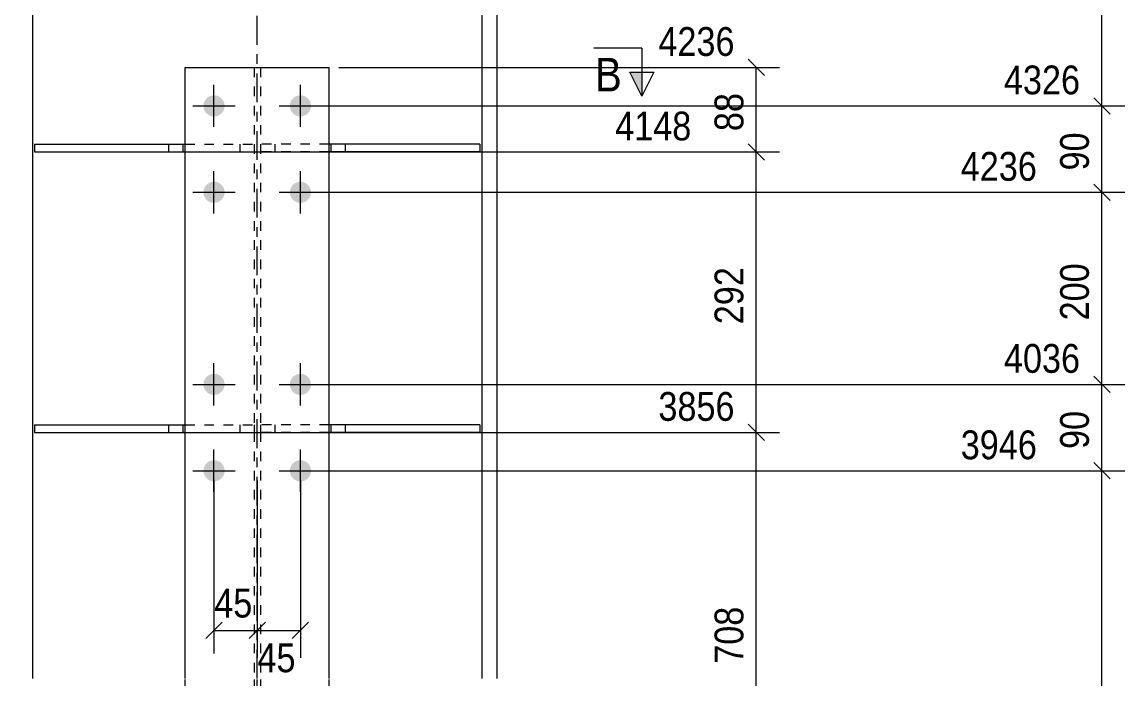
# Model space of a CAD drawing. Header units: millimetres. Extents: x 2 to 579, y 1 to 825.
# Drawn here: x 223.3 to 338.2, y 127.1 to 195.5 of the extents above; entities that cross this region are included whole.
import ezdxf

# ---------------------------------------------------------------- set-up
doc = ezdxf.new("R2010")
doc.units = ezdxf.units.MM
for name, pattern in [('XKITLINE00', [0]), ('XKITLINE01', [4, 1, -1, 1, -1]), ('XKITLINE03', [6, 3, -1, 1, -1])]:
    doc.linetypes.add(name, pattern=pattern)
for name, color, linetype, lineweight in [('Bolt', 3, 'Continuous', 0), ('Dimensions', 7, 'Continuous', 0), ('Part', 2, 'Continuous', 0), ('Section', 6, 'Continuous', 0)]:
    doc.layers.add(name, color=color, linetype=linetype, lineweight=lineweight)
doc.styles.add('ARIAL', font='ARIAL.TTF')

# ---------------------------------------------------------------- blocks, each defined once
blk = doc.blocks.new('*A22')
at = {"layer": 'Bolt'}
for points in [[(242.17, 186.84), (242.18, 186.87), (242.18, 186.9), (242.18, 186.92), (242.18, 186.95), (242.19, 186.98), (242.19, 187.01), (242.2, 187.03), (242.2, 187.06), (242.21, 187.08), (242.21, 187.11), (242.22, 187.14), (242.23, 187.16), (242.24, 187.19), (242.25, 187.21), (242.26, 187.24), (242.27, 187.26), (242.28, 187.29), (242.29, 187.31), (242.3, 187.34), (242.32, 187.36), (242.33, 187.38), (242.35, 187.41), (242.36, 187.43), (242.38, 187.45), (242.39, 187.47), (242.41, 187.49), (242.42, 187.51), (242.44, 187.54), (242.46, 187.56), (242.48, 187.58), (242.5, 187.59), (242.52, 187.61), (242.54, 187.63), (242.56, 187.65), (242.58, 187.67), (242.6, 187.68), (242.62, 187.7), (242.64, 187.72), (242.66, 187.73), (242.69, 187.75), (242.71, 187.76), (242.73, 187.77), (242.76, 187.79), (242.78, 187.8), (242.8, 187.81), (242.83, 187.82), (242.85, 187.83), (242.88, 187.84), (242.9, 187.85), (242.93, 187.86), (242.96, 187.87), (242.98, 187.88), (243.01, 187.88), (243.03, 187.89), (243.06, 187.9), (243.09, 187.9), (243.11, 187.91), (243.14, 187.91), (243.17, 187.91), (243.19, 187.91), (243.22, 187.92), (243.25, 187.92), (243.27, 187.92), (243.3, 187.92), (243.33, 187.92), (243.36, 187.91), (243.38, 187.91), (243.41, 187.91), (243.44, 187.91), (243.46, 187.9), (243.49, 187.9), (243.52, 187.89), (243.54, 187.88), (243.57, 187.88), (243.59, 187.87), (243.62, 187.86), (243.65, 187.85), (243.67, 187.84), (243.7, 187.83), (243.72, 187.82), (243.74, 187.81), (243.77, 187.8), (243.79, 187.79), (243.82, 187.77), (243.84, 187.76), (243.86, 187.75), (243.89, 187.73), (243.91, 187.72), (243.93, 187.7), (243.95, 187.68), (243.97, 187.67), (243.99, 187.65), (244.01, 187.63), (244.03, 187.61), (244.05, 187.59), (244.07, 187.58), (244.09, 187.56), (244.11, 187.54), (244.12, 187.51), (244.14, 187.49), (244.16, 187.47), (244.17, 187.45), (244.19, 187.43), (244.2, 187.41), (244.22, 187.38), (244.23, 187.36), (244.24, 187.34), (244.26, 187.31), (244.27, 187.29), (244.28, 187.26), (244.29, 187.24), (244.3, 187.21), (244.31, 187.19), (244.32, 187.16), (244.33, 187.14), (244.33, 187.11), (244.34, 187.08), (244.35, 187.06), (244.35, 187.03), (244.36, 187.01), (244.36, 186.98), (244.37, 186.95), (244.37, 186.92), (244.37, 186.9), (244.37, 186.87), (244.37, 186.84), (244.37, 186.82), (244.37, 186.79), (244.37, 186.76), (244.37, 186.74), (244.37, 186.71), (244.37, 186.68), (244.36, 186.66), (244.36, 186.63), (244.35, 186.6), (244.35, 186.58), (244.34, 186.55), (244.33, 186.52), (244.33, 186.5), (244.32, 186.47), (244.31, 186.45), (244.3, 186.42), (244.29, 186.4), (244.28, 186.37), (244.27, 186.35), (244.26, 186.32), (244.24, 186.3), (244.23, 186.27), (244.22, 186.25), (244.2, 186.23), (244.19, 186.21), (244.17, 186.18), (244.16, 186.16), (244.14, 186.14), (244.12, 186.12), (244.11, 186.1), (244.09, 186.08), (244.07, 186.06), (244.05, 186.04), (244.03, 186.02), (244.01, 186), (243.99, 185.98), (243.97, 185.97), (243.95, 185.95), (243.93, 185.93), (243.91, 185.92), (243.89, 185.9), (243.86, 185.89), (243.84, 185.87), (243.82, 185.86), (243.79, 185.85), (243.77, 185.83), (243.74, 185.82), (243.72, 185.81), (243.7, 185.8), (243.67, 185.79), (243.65, 185.78), (243.62, 185.77), (243.59, 185.76), (243.57, 185.76), (243.54, 185.75), (243.52, 185.74), (243.49, 185.74), (243.46, 185.73), (243.44, 185.73), (243.41, 185.73), (243.38, 185.72), (243.36, 185.72), (243.33, 185.72), (243.3, 185.72), (243.27, 185.72), (243.25, 185.72), (243.22, 185.72), (243.19, 185.72), (243.17, 185.72), (243.14, 185.73), (243.11, 185.73), (243.09, 185.73), (243.06, 185.74), (243.03, 185.74), (243.01, 185.75), (242.98, 185.76), (242.96, 185.76), (242.93, 185.77), (242.9, 185.78), (242.88, 185.79), (242.85, 185.8), (242.83, 185.81), (242.8, 185.82), (242.78, 185.83), (242.76, 185.85), (242.73, 185.86), (242.71, 185.87), (242.69, 185.89), (242.66, 185.9), (242.64, 185.92), (242.62, 185.93), (242.6, 185.95), (242.58, 185.97), (242.56, 185.98), (242.54, 186), (242.52, 186.02), (242.5, 186.04), (242.48, 186.06), (242.46, 186.08), (242.44, 186.1), (242.42, 186.12), (242.41, 186.14), (242.39, 186.16), (242.38, 186.18), (242.36, 186.21), (242.35, 186.23), (242.33, 186.25), (242.32, 186.27), (242.3, 186.3), (242.29, 186.32), (242.28, 186.35), (242.27, 186.37), (242.26, 186.4), (242.25, 186.42), (242.24, 186.45), (242.23, 186.47), (242.22, 186.5), (242.21, 186.52), (242.21, 186.55), (242.2, 186.58), (242.2, 186.6), (242.19, 186.63), (242.19, 186.66), (242.18, 186.68), (242.18, 186.71), (242.18, 186.74), (242.18, 186.76), (242.17, 186.79), (242.17, 186.82)], [(251.17, 186.84), (251.18, 186.87), (251.18, 186.9), (251.18, 186.92), (251.18, 186.95), (251.19, 186.98), (251.19, 187.01), (251.2, 187.03), (251.2, 187.06), (251.21, 187.08), (251.21, 187.11), (251.22, 187.14), (251.23, 187.16), (251.24, 187.19), (251.25, 187.21), (251.26, 187.24), (251.27, 187.26), (251.28, 187.29), (251.29, 187.31), (251.3, 187.34), (251.32, 187.36), (251.33, 187.38), (251.35, 187.41), (251.36, 187.43), (251.38, 187.45), (251.39, 187.47), (251.41, 187.49), (251.42, 187.51), (251.44, 187.54), (251.46, 187.56), (251.48, 187.58), (251.5, 187.59), (251.52, 187.61), (251.54, 187.63), (251.56, 187.65), (251.58, 187.67), (251.6, 187.68), (251.62, 187.7), (251.64, 187.72), (251.66, 187.73), (251.69, 187.75), (251.71, 187.76), (251.73, 187.77), (251.76, 187.79), (251.78, 187.8), (251.8, 187.81), (251.83, 187.82), (251.85, 187.83), (251.88, 187.84), (251.9, 187.85), (251.93, 187.86), (251.96, 187.87), (251.98, 187.88), (252.01, 187.88), (252.03, 187.89), (252.06, 187.9), (252.09, 187.9), (252.11, 187.91), (252.14, 187.91), (252.17, 187.91), (252.19, 187.91), (252.22, 187.92), (252.25, 187.92), (252.27, 187.92), (252.3, 187.92), (252.33, 187.92), (252.36, 187.91), (252.38, 187.91), (252.41, 187.91), (252.44, 187.91), (252.46, 187.9), (252.49, 187.9), (252.52, 187.89), (252.54, 187.88), (252.57, 187.88), (252.59, 187.87), (252.62, 187.86), (252.65, 187.85), (252.67, 187.84), (252.7, 187.83), (252.72, 187.82), (252.74, 187.81), (252.77, 187.8), (252.79, 187.79), (252.82, 187.77), (252.84, 187.76), (252.86, 187.75), (252.89, 187.73), (252.91, 187.72), (252.93, 187.7), (252.95, 187.68), (252.97, 187.67), (252.99, 187.65), (253.01, 187.63), (253.03, 187.61), (253.05, 187.59), (253.07, 187.58), (253.09, 187.56), (253.11, 187.54), (253.12, 187.51), (253.14, 187.49), (253.16, 187.47), (253.17, 187.45), (253.19, 187.43), (253.2, 187.41), (253.22, 187.38), (253.23, 187.36), (253.24, 187.34), (253.26, 187.31), (253.27, 187.29), (253.28, 187.26), (253.29, 187.24), (253.3, 187.21), (253.31, 187.19), (253.32, 187.16), (253.33, 187.14), (253.33, 187.11), (253.34, 187.08), (253.35, 187.06), (253.35, 187.03), (253.36, 187.01), (253.36, 186.98), (253.37, 186.95), (253.37, 186.92), (253.37, 186.9), (253.37, 186.87), (253.37, 186.84), (253.37, 186.82), (253.37, 186.79), (253.37, 186.76), (253.37, 186.74), (253.37, 186.71), (253.37, 186.68), (253.36, 186.66), (253.36, 186.63), (253.35, 186.6), (253.35, 186.58), (253.34, 186.55), (253.33, 186.52), (253.33, 186.5), (253.32, 186.47), (253.31, 186.45), (253.3, 186.42), (253.29, 186.4), (253.28, 186.37), (253.27, 186.35), (253.26, 186.32), (253.24, 186.3), (253.23, 186.27), (253.22, 186.25), (253.2, 186.23), (253.19, 186.21), (253.17, 186.18), (253.16, 186.16), (253.14, 186.14), (253.12, 186.12), (253.11, 186.1), (253.09, 186.08), (253.07, 186.06), (253.05, 186.04), (253.03, 186.02), (253.01, 186), (252.99, 185.98), (252.97, 185.97), (252.95, 185.95), (252.93, 185.93), (252.91, 185.92), (252.89, 185.9), (252.86, 185.89), (252.84, 185.87), (252.82, 185.86), (252.79, 185.85), (252.77, 185.83), (252.74, 185.82), (252.72, 185.81), (252.7, 185.8), (252.67, 185.79), (252.65, 185.78), (252.62, 185.77), (252.59, 185.76), (252.57, 185.76), (252.54, 185.75), (252.52, 185.74), (252.49, 185.74), (252.46, 185.73), (252.44, 185.73), (252.41, 185.73), (252.38, 185.72), (252.36, 185.72), (252.33, 185.72), (252.3, 185.72), (252.27, 185.72), (252.25, 185.72), (252.22, 185.72), (252.19, 185.72), (252.17, 185.72), (252.14, 185.73), (252.11, 185.73), (252.09, 185.73), (252.06, 185.74), (252.03, 185.74), (252.01, 185.75), (251.98, 185.76), (251.96, 185.76), (251.93, 185.77), (251.9, 185.78), (251.88, 185.79), (251.85, 185.8), (251.83, 185.81), (251.8, 185.82), (251.78, 185.83), (251.76, 185.85), (251.73, 185.86), (251.71, 185.87), (251.69, 185.89), (251.66, 185.9), (251.64, 185.92), (251.62, 185.93), (251.6, 185.95), (251.58, 185.97), (251.56, 185.98), (251.54, 186), (251.52, 186.02), (251.5, 186.04), (251.48, 186.06), (251.46, 186.08), (251.44, 186.1), (251.42, 186.12), (251.41, 186.14), (251.39, 186.16), (251.38, 186.18), (251.36, 186.21), (251.35, 186.23), (251.33, 186.25), (251.32, 186.27), (251.3, 186.3), (251.29, 186.32), (251.28, 186.35), (251.27, 186.37), (251.26, 186.4), (251.25, 186.42), (251.24, 186.45), (251.23, 186.47), (251.22, 186.5), (251.21, 186.52), (251.21, 186.55), (251.2, 186.58), (251.2, 186.6), (251.19, 186.63), (251.19, 186.66), (251.18, 186.68), (251.18, 186.71), (251.18, 186.74), (251.18, 186.76), (251.17, 186.79), (251.17, 186.82)], [(242.17, 177.84), (242.18, 177.87), (242.18, 177.9), (242.18, 177.92), (242.18, 177.95), (242.19, 177.98), (242.19, 178.01), (242.2, 178.03), (242.2, 178.06), (242.21, 178.08), (242.21, 178.11), (242.22, 178.14), (242.23, 178.16), (242.24, 178.19), (242.25, 178.21), (242.26, 178.24), (242.27, 178.26), (242.28, 178.29), (242.29, 178.31), (242.3, 178.34), (242.32, 178.36), (242.33, 178.38), (242.35, 178.41), (242.36, 178.43), (242.38, 178.45), (242.39, 178.47), (242.41, 178.49), (242.42, 178.51), (242.44, 178.54), (242.46, 178.56), (242.48, 178.58), (242.5, 178.59), (242.52, 178.61), (242.54, 178.63), (242.56, 178.65), (242.58, 178.67), (242.6, 178.68), (242.62, 178.7), (242.64, 178.72), (242.66, 178.73), (242.69, 178.75), (242.71, 178.76), (242.73, 178.77), (242.76, 178.79), (242.78, 178.8), (242.8, 178.81), (242.83, 178.82), (242.85, 178.83), (242.88, 178.84), (242.9, 178.85), (242.93, 178.86), (242.96, 178.87), (242.98, 178.88), (243.01, 178.88), (243.03, 178.89), (243.06, 178.9), (243.09, 178.9), (243.11, 178.91), (243.14, 178.91), (243.17, 178.91), (243.19, 178.91), (243.22, 178.92), (243.25, 178.92), (243.27, 178.92), (243.3, 178.92), (243.33, 178.92), (243.36, 178.91), (243.38, 178.91), (243.41, 178.91), (243.44, 178.91), (243.46, 178.9), (243.49, 178.9), (243.52, 178.89), (243.54, 178.88), (243.57, 178.88), (243.59, 178.87), (243.62, 178.86), (243.65, 178.85), (243.67, 178.84), (243.7, 178.83), (243.72, 178.82), (243.74, 178.81), (243.77, 178.8), (243.79, 178.79), (243.82, 178.77), (243.84, 178.76), (243.86, 178.75), (243.89, 178.73), (243.91, 178.72), (243.93, 178.7), (243.95, 178.68), (243.97, 178.67), (243.99, 178.65), (244.01, 178.63), (244.03, 178.61), (244.05, 178.59), (244.07, 178.58), (244.09, 178.56), (244.11, 178.54), (244.12, 178.51), (244.14, 178.49), (244.16, 178.47), (244.17, 178.45), (244.19, 178.43), (244.2, 178.41), (244.22, 178.38), (244.23, 178.36), (244.24, 178.34), (244.26, 178.31), (244.27, 178.29), (244.28, 178.26), (244.29, 178.24), (244.3, 178.21), (244.31, 178.19), (244.32, 178.16), (244.33, 178.14), (244.33, 178.11), (244.34, 178.08), (244.35, 178.06), (244.35, 178.03), (244.36, 178.01), (244.36, 177.98), (244.37, 177.95), (244.37, 177.92), (244.37, 177.9), (244.37, 177.87), (244.37, 177.84), (244.37, 177.82), (244.37, 177.79), (244.37, 177.76), (244.37, 177.74), (244.37, 177.71), (244.37, 177.68), (244.36, 177.66), (244.36, 177.63), (244.35, 177.6), (244.35, 177.58), (244.34, 177.55), (244.33, 177.52), (244.33, 177.5), (244.32, 177.47), (244.31, 177.45), (244.3, 177.42), (244.29, 177.4), (244.28, 177.37), (244.27, 177.35), (244.26, 177.32), (244.24, 177.3), (244.23, 177.27), (244.22, 177.25), (244.2, 177.23), (244.19, 177.21), (244.17, 177.18), (244.16, 177.16), (244.14, 177.14), (244.12, 177.12), (244.11, 177.1), (244.09, 177.08), (244.07, 177.06), (244.05, 177.04), (244.03, 177.02), (244.01, 177), (243.99, 176.98), (243.97, 176.97), (243.95, 176.95), (243.93, 176.93), (243.91, 176.92), (243.89, 176.9), (243.86, 176.89), (243.84, 176.87), (243.82, 176.86), (243.79, 176.85), (243.77, 176.83), (243.74, 176.82), (243.72, 176.81), (243.7, 176.8), (243.67, 176.79), (243.65, 176.78), (243.62, 176.77), (243.59, 176.76), (243.57, 176.76), (243.54, 176.75), (243.52, 176.74), (243.49, 176.74), (243.46, 176.73), (243.44, 176.73), (243.41, 176.73), (243.38, 176.72), (243.36, 176.72), (243.33, 176.72), (243.3, 176.72), (243.27, 176.72), (243.25, 176.72), (243.22, 176.72), (243.19, 176.72), (243.17, 176.72), (243.14, 176.73), (243.11, 176.73), (243.09, 176.73), (243.06, 176.74), (243.03, 176.74), (243.01, 176.75), (242.98, 176.76), (242.96, 176.76), (242.93, 176.77), (242.9, 176.78), (242.88, 176.79), (242.85, 176.8), (242.83, 176.81), (242.8, 176.82), (242.78, 176.83), (242.76, 176.85), (242.73, 176.86), (242.71, 176.87), (242.69, 176.89), (242.66, 176.9), (242.64, 176.92), (242.62, 176.93), (242.6, 176.95), (242.58, 176.97), (242.56, 176.98), (242.54, 177), (242.52, 177.02), (242.5, 177.04), (242.48, 177.06), (242.46, 177.08), (242.44, 177.1), (242.42, 177.12), (242.41, 177.14), (242.39, 177.16), (242.38, 177.18), (242.36, 177.21), (242.35, 177.23), (242.33, 177.25), (242.32, 177.27), (242.3, 177.3), (242.29, 177.32), (242.28, 177.35), (242.27, 177.37), (242.26, 177.4), (242.25, 177.42), (242.24, 177.45), (242.23, 177.47), (242.22, 177.5), (242.21, 177.52), (242.21, 177.55), (242.2, 177.58), (242.2, 177.6), (242.19, 177.63), (242.19, 177.66), (242.18, 177.68), (242.18, 177.71), (242.18, 177.74), (242.18, 177.76), (242.17, 177.79), (242.17, 177.82)], [(251.17, 177.84), (251.18, 177.87), (251.18, 177.9), (251.18, 177.92), (251.18, 177.95), (251.19, 177.98), (251.19, 178.01), (251.2, 178.03), (251.2, 178.06), (251.21, 178.08), (251.21, 178.11), (251.22, 178.14), (251.23, 178.16), (251.24, 178.19), (251.25, 178.21), (251.26, 178.24), (251.27, 178.26), (251.28, 178.29), (251.29, 178.31), (251.3, 178.34), (251.32, 178.36), (251.33, 178.38), (251.35, 178.41), (251.36, 178.43), (251.38, 178.45), (251.39, 178.47), (251.41, 178.49), (251.42, 178.51), (251.44, 178.54), (251.46, 178.56), (251.48, 178.58), (251.5, 178.59), (251.52, 178.61), (251.54, 178.63), (251.56, 178.65), (251.58, 178.67), (251.6, 178.68), (251.62, 178.7), (251.64, 178.72), (251.66, 178.73), (251.69, 178.75), (251.71, 178.76), (251.73, 178.77), (251.76, 178.79), (251.78, 178.8), (251.8, 178.81), (251.83, 178.82), (251.85, 178.83), (251.88, 178.84), (251.9, 178.85), (251.93, 178.86), (251.96, 178.87), (251.98, 178.88), (252.01, 178.88), (252.03, 178.89), (252.06, 178.9), (252.09, 178.9), (252.11, 178.91), (252.14, 178.91), (252.17, 178.91), (252.19, 178.91), (252.22, 178.92), (252.25, 178.92), (252.27, 178.92), (252.3, 178.92), (252.33, 178.92), (252.36, 178.91), (252.38, 178.91), (252.41, 178.91), (252.44, 178.91), (252.46, 178.9), (252.49, 178.9), (252.52, 178.89), (252.54, 178.88), (252.57, 178.88), (252.59, 178.87), (252.62, 178.86), (252.65, 178.85), (252.67, 178.84), (252.7, 178.83), (252.72, 178.82), (252.74, 178.81), (252.77, 178.8), (252.79, 178.79), (252.82, 178.77), (252.84, 178.76), (252.86, 178.75), (252.89, 178.73), (252.91, 178.72), (252.93, 178.7), (252.95, 178.68), (252.97, 178.67), (252.99, 178.65), (253.01, 178.63), (253.03, 178.61), (253.05, 178.59), (253.07, 178.58), (253.09, 178.56), (253.11, 178.54), (253.12, 178.51), (253.14, 178.49), (253.16, 178.47), (253.17, 178.45), (253.19, 178.43), (253.2, 178.41), (253.22, 178.38), (253.23, 178.36), (253.24, 178.34), (253.26, 178.31), (253.27, 178.29), (253.28, 178.26), (253.29, 178.24), (253.3, 178.21), (253.31, 178.19), (253.32, 178.16), (253.33, 178.14), (253.33, 178.11), (253.34, 178.08), (253.35, 178.06), (253.35, 178.03), (253.36, 178.01), (253.36, 177.98), (253.37, 177.95), (253.37, 177.92), (253.37, 177.9), (253.37, 177.87), (253.37, 177.84), (253.37, 177.82), (253.37, 177.79), (253.37, 177.76), (253.37, 177.74), (253.37, 177.71), (253.37, 177.68), (253.36, 177.66), (253.36, 177.63), (253.35, 177.6), (253.35, 177.58), (253.34, 177.55), (253.33, 177.52), (253.33, 177.5), (253.32, 177.47), (253.31, 177.45), (253.3, 177.42), (253.29, 177.4), (253.28, 177.37), (253.27, 177.35), (253.26, 177.32), (253.24, 177.3), (253.23, 177.27), (253.22, 177.25), (253.2, 177.23), (253.19, 177.21), (253.17, 177.18), (253.16, 177.16), (253.14, 177.14), (253.12, 177.12), (253.11, 177.1), (253.09, 177.08), (253.07, 177.06), (253.05, 177.04), (253.03, 177.02), (253.01, 177), (252.99, 176.98), (252.97, 176.97), (252.95, 176.95), (252.93, 176.93), (252.91, 176.92), (252.89, 176.9), (252.86, 176.89), (252.84, 176.87), (252.82, 176.86), (252.79, 176.85), (252.77, 176.83), (252.74, 176.82), (252.72, 176.81), (252.7, 176.8), (252.67, 176.79), (252.65, 176.78), (252.62, 176.77), (252.59, 176.76), (252.57, 176.76), (252.54, 176.75), (252.52, 176.74), (252.49, 176.74), (252.46, 176.73), (252.44, 176.73), (252.41, 176.73), (252.38, 176.72), (252.36, 176.72), (252.33, 176.72), (252.3, 176.72), (252.27, 176.72), (252.25, 176.72), (252.22, 176.72), (252.19, 176.72), (252.17, 176.72), (252.14, 176.73), (252.11, 176.73), (252.09, 176.73), (252.06, 176.74), (252.03, 176.74), (252.01, 176.75), (251.98, 176.76), (251.96, 176.76), (251.93, 176.77), (251.9, 176.78), (251.88, 176.79), (251.85, 176.8), (251.83, 176.81), (251.8, 176.82), (251.78, 176.83), (251.76, 176.85), (251.73, 176.86), (251.71, 176.87), (251.69, 176.89), (251.66, 176.9), (251.64, 176.92), (251.62, 176.93), (251.6, 176.95), (251.58, 176.97), (251.56, 176.98), (251.54, 177), (251.52, 177.02), (251.5, 177.04), (251.48, 177.06), (251.46, 177.08), (251.44, 177.1), (251.42, 177.12), (251.41, 177.14), (251.39, 177.16), (251.38, 177.18), (251.36, 177.21), (251.35, 177.23), (251.33, 177.25), (251.32, 177.27), (251.3, 177.3), (251.29, 177.32), (251.28, 177.35), (251.27, 177.37), (251.26, 177.4), (251.25, 177.42), (251.24, 177.45), (251.23, 177.47), (251.22, 177.5), (251.21, 177.52), (251.21, 177.55), (251.2, 177.58), (251.2, 177.6), (251.19, 177.63), (251.19, 177.66), (251.18, 177.68), (251.18, 177.71), (251.18, 177.74), (251.18, 177.76), (251.17, 177.79), (251.17, 177.82)], [(242.17, 157.84), (242.18, 157.87), (242.18, 157.9), (242.18, 157.92), (242.18, 157.95), (242.19, 157.98), (242.19, 158.01), (242.2, 158.03), (242.2, 158.06), (242.21, 158.08), (242.21, 158.11), (242.22, 158.14), (242.23, 158.16), (242.24, 158.19), (242.25, 158.21), (242.26, 158.24), (242.27, 158.26), (242.28, 158.29), (242.29, 158.31), (242.3, 158.34), (242.32, 158.36), (242.33, 158.38), (242.35, 158.41), (242.36, 158.43), (242.38, 158.45), (242.39, 158.47), (242.41, 158.49), (242.42, 158.51), (242.44, 158.54), (242.46, 158.56), (242.48, 158.58), (242.5, 158.59), (242.52, 158.61), (242.54, 158.63), (242.56, 158.65), (242.58, 158.67), (242.6, 158.68), (242.62, 158.7), (242.64, 158.72), (242.66, 158.73), (242.69, 158.75), (242.71, 158.76), (242.73, 158.77), (242.76, 158.79), (242.78, 158.8), (242.8, 158.81), (242.83, 158.82), (242.85, 158.83), (242.88, 158.84), (242.9, 158.85), (242.93, 158.86), (242.96, 158.87), (242.98, 158.88), (243.01, 158.88), (243.03, 158.89), (243.06, 158.9), (243.09, 158.9), (243.11, 158.91), (243.14, 158.91), (243.17, 158.91), (243.19, 158.91), (243.22, 158.92), (243.25, 158.92), (243.27, 158.92), (243.3, 158.92), (243.33, 158.92), (243.36, 158.91), (243.38, 158.91), (243.41, 158.91), (243.44, 158.91), (243.46, 158.9), (243.49, 158.9), (243.52, 158.89), (243.54, 158.88), (243.57, 158.88), (243.59, 158.87), (243.62, 158.86), (243.65, 158.85), (243.67, 158.84), (243.7, 158.83), (243.72, 158.82), (243.74, 158.81), (243.77, 158.8), (243.79, 158.79), (243.82, 158.77), (243.84, 158.76), (243.86, 158.75), (243.89, 158.73), (243.91, 158.72), (243.93, 158.7), (243.95, 158.68), (243.97, 158.67), (243.99, 158.65), (244.01, 158.63), (244.03, 158.61), (244.05, 158.59), (244.07, 158.58), (244.09, 158.56), (244.11, 158.54), (244.12, 158.51), (244.14, 158.49), (244.16, 158.47), (244.17, 158.45), (244.19, 158.43), (244.2, 158.41), (244.22, 158.38), (244.23, 158.36), (244.24, 158.34), (244.26, 158.31), (244.27, 158.29), (244.28, 158.26), (244.29, 158.24), (244.3, 158.21), (244.31, 158.19), (244.32, 158.16), (244.33, 158.14), (244.33, 158.11), (244.34, 158.08), (244.35, 158.06), (244.35, 158.03), (244.36, 158.01), (244.36, 157.98), (244.37, 157.95), (244.37, 157.92), (244.37, 157.9), (244.37, 157.87), (244.37, 157.84), (244.37, 157.82), (244.37, 157.79), (244.37, 157.76), (244.37, 157.74), (244.37, 157.71), (244.37, 157.68), (244.36, 157.66), (244.36, 157.63), (244.35, 157.6), (244.35, 157.58), (244.34, 157.55), (244.33, 157.52), (244.33, 157.5), (244.32, 157.47), (244.31, 157.45), (244.3, 157.42), (244.29, 157.4), (244.28, 157.37), (244.27, 157.35), (244.26, 157.32), (244.24, 157.3), (244.23, 157.27), (244.22, 157.25), (244.2, 157.23), (244.19, 157.21), (244.17, 157.18), (244.16, 157.16), (244.14, 157.14), (244.12, 157.12), (244.11, 157.1), (244.09, 157.08), (244.07, 157.06), (244.05, 157.04), (244.03, 157.02), (244.01, 157), (243.99, 156.98), (243.97, 156.97), (243.95, 156.95), (243.93, 156.93), (243.91, 156.92), (243.89, 156.9), (243.86, 156.89), (243.84, 156.87), (243.82, 156.86), (243.79, 156.85), (243.77, 156.83), (243.74, 156.82), (243.72, 156.81), (243.7, 156.8), (243.67, 156.79), (243.65, 156.78), (243.62, 156.77), (243.59, 156.76), (243.57, 156.76), (243.54, 156.75), (243.52, 156.74), (243.49, 156.74), (243.46, 156.73), (243.44, 156.73), (243.41, 156.73), (243.38, 156.72), (243.36, 156.72), (243.33, 156.72), (243.3, 156.72), (243.27, 156.72), (243.25, 156.72), (243.22, 156.72), (243.19, 156.72), (243.17, 156.72), (243.14, 156.73), (243.11, 156.73), (243.09, 156.73), (243.06, 156.74), (243.03, 156.74), (243.01, 156.75), (242.98, 156.76), (242.96, 156.76), (242.93, 156.77), (242.9, 156.78), (242.88, 156.79), (242.85, 156.8), (242.83, 156.81), (242.8, 156.82), (242.78, 156.83), (242.76, 156.85), (242.73, 156.86), (242.71, 156.87), (242.69, 156.89), (242.66, 156.9), (242.64, 156.92), (242.62, 156.93), (242.6, 156.95), (242.58, 156.97), (242.56, 156.98), (242.54, 157), (242.52, 157.02), (242.5, 157.04), (242.48, 157.06), (242.46, 157.08), (242.44, 157.1), (242.42, 157.12), (242.41, 157.14), (242.39, 157.16), (242.38, 157.18), (242.36, 157.21), (242.35, 157.23), (242.33, 157.25), (242.32, 157.27), (242.3, 157.3), (242.29, 157.32), (242.28, 157.35), (242.27, 157.37), (242.26, 157.4), (242.25, 157.42), (242.24, 157.45), (242.23, 157.47), (242.22, 157.5), (242.21, 157.52), (242.21, 157.55), (242.2, 157.58), (242.2, 157.6), (242.19, 157.63), (242.19, 157.66), (242.18, 157.68), (242.18, 157.71), (242.18, 157.74), (242.18, 157.76), (242.17, 157.79), (242.17, 157.82)], [(251.17, 157.84), (251.18, 157.87), (251.18, 157.9), (251.18, 157.92), (251.18, 157.95), (251.19, 157.98), (251.19, 158.01), (251.2, 158.03), (251.2, 158.06), (251.21, 158.08), (251.21, 158.11), (251.22, 158.14), (251.23, 158.16), (251.24, 158.19), (251.25, 158.21), (251.26, 158.24), (251.27, 158.26), (251.28, 158.29), (251.29, 158.31), (251.3, 158.34), (251.32, 158.36), (251.33, 158.38), (251.35, 158.41), (251.36, 158.43), (251.38, 158.45), (251.39, 158.47), (251.41, 158.49), (251.42, 158.51), (251.44, 158.54), (251.46, 158.56), (251.48, 158.58), (251.5, 158.59), (251.52, 158.61), (251.54, 158.63), (251.56, 158.65), (251.58, 158.67), (251.6, 158.68), (251.62, 158.7), (251.64, 158.72), (251.66, 158.73), (251.69, 158.75), (251.71, 158.76), (251.73, 158.77), (251.76, 158.79), (251.78, 158.8), (251.8, 158.81), (251.83, 158.82), (251.85, 158.83), (251.88, 158.84), (251.9, 158.85), (251.93, 158.86), (251.96, 158.87), (251.98, 158.88), (252.01, 158.88), (252.03, 158.89), (252.06, 158.9), (252.09, 158.9), (252.11, 158.91), (252.14, 158.91), (252.17, 158.91), (252.19, 158.91), (252.22, 158.92), (252.25, 158.92), (252.27, 158.92), (252.3, 158.92), (252.33, 158.92), (252.36, 158.91), (252.38, 158.91), (252.41, 158.91), (252.44, 158.91), (252.46, 158.9), (252.49, 158.9), (252.52, 158.89), (252.54, 158.88), (252.57, 158.88), (252.59, 158.87), (252.62, 158.86), (252.65, 158.85), (252.67, 158.84), (252.7, 158.83), (252.72, 158.82), (252.74, 158.81), (252.77, 158.8), (252.79, 158.79), (252.82, 158.77), (252.84, 158.76), (252.86, 158.75), (252.89, 158.73), (252.91, 158.72), (252.93, 158.7), (252.95, 158.68), (252.97, 158.67), (252.99, 158.65), (253.01, 158.63), (253.03, 158.61), (253.05, 158.59), (253.07, 158.58), (253.09, 158.56), (253.11, 158.54), (253.12, 158.51), (253.14, 158.49), (253.16, 158.47), (253.17, 158.45), (253.19, 158.43), (253.2, 158.41), (253.22, 158.38), (253.23, 158.36), (253.24, 158.34), (253.26, 158.31), (253.27, 158.29), (253.28, 158.26), (253.29, 158.24), (253.3, 158.21), (253.31, 158.19), (253.32, 158.16), (253.33, 158.14), (253.33, 158.11), (253.34, 158.08), (253.35, 158.06), (253.35, 158.03), (253.36, 158.01), (253.36, 157.98), (253.37, 157.95), (253.37, 157.92), (253.37, 157.9), (253.37, 157.87), (253.37, 157.84), (253.37, 157.82), (253.37, 157.79), (253.37, 157.76), (253.37, 157.74), (253.37, 157.71), (253.37, 157.68), (253.36, 157.66), (253.36, 157.63), (253.35, 157.6), (253.35, 157.58), (253.34, 157.55), (253.33, 157.52), (253.33, 157.5), (253.32, 157.47), (253.31, 157.45), (253.3, 157.42), (253.29, 157.4), (253.28, 157.37), (253.27, 157.35), (253.26, 157.32), (253.24, 157.3), (253.23, 157.27), (253.22, 157.25), (253.2, 157.23), (253.19, 157.21), (253.17, 157.18), (253.16, 157.16), (253.14, 157.14), (253.12, 157.12), (253.11, 157.1), (253.09, 157.08), (253.07, 157.06), (253.05, 157.04), (253.03, 157.02), (253.01, 157), (252.99, 156.98), (252.97, 156.97), (252.95, 156.95), (252.93, 156.93), (252.91, 156.92), (252.89, 156.9), (252.86, 156.89), (252.84, 156.87), (252.82, 156.86), (252.79, 156.85), (252.77, 156.83), (252.74, 156.82), (252.72, 156.81), (252.7, 156.8), (252.67, 156.79), (252.65, 156.78), (252.62, 156.77), (252.59, 156.76), (252.57, 156.76), (252.54, 156.75), (252.52, 156.74), (252.49, 156.74), (252.46, 156.73), (252.44, 156.73), (252.41, 156.73), (252.38, 156.72), (252.36, 156.72), (252.33, 156.72), (252.3, 156.72), (252.27, 156.72), (252.25, 156.72), (252.22, 156.72), (252.19, 156.72), (252.17, 156.72), (252.14, 156.73), (252.11, 156.73), (252.09, 156.73), (252.06, 156.74), (252.03, 156.74), (252.01, 156.75), (251.98, 156.76), (251.96, 156.76), (251.93, 156.77), (251.9, 156.78), (251.88, 156.79), (251.85, 156.8), (251.83, 156.81), (251.8, 156.82), (251.78, 156.83), (251.76, 156.85), (251.73, 156.86), (251.71, 156.87), (251.69, 156.89), (251.66, 156.9), (251.64, 156.92), (251.62, 156.93), (251.6, 156.95), (251.58, 156.97), (251.56, 156.98), (251.54, 157), (251.52, 157.02), (251.5, 157.04), (251.48, 157.06), (251.46, 157.08), (251.44, 157.1), (251.42, 157.12), (251.41, 157.14), (251.39, 157.16), (251.38, 157.18), (251.36, 157.21), (251.35, 157.23), (251.33, 157.25), (251.32, 157.27), (251.3, 157.3), (251.29, 157.32), (251.28, 157.35), (251.27, 157.37), (251.26, 157.4), (251.25, 157.42), (251.24, 157.45), (251.23, 157.47), (251.22, 157.5), (251.21, 157.52), (251.21, 157.55), (251.2, 157.58), (251.2, 157.6), (251.19, 157.63), (251.19, 157.66), (251.18, 157.68), (251.18, 157.71), (251.18, 157.74), (251.18, 157.76), (251.17, 157.79), (251.17, 157.82)], [(242.17, 148.84), (242.18, 148.87), (242.18, 148.9), (242.18, 148.92), (242.18, 148.95), (242.19, 148.98), (242.19, 149.01), (242.2, 149.03), (242.2, 149.06), (242.21, 149.08), (242.21, 149.11), (242.22, 149.14), (242.23, 149.16), (242.24, 149.19), (242.25, 149.21), (242.26, 149.24), (242.27, 149.26), (242.28, 149.29), (242.29, 149.31), (242.3, 149.34), (242.32, 149.36), (242.33, 149.38), (242.35, 149.41), (242.36, 149.43), (242.38, 149.45), (242.39, 149.47), (242.41, 149.49), (242.42, 149.51), (242.44, 149.54), (242.46, 149.56), (242.48, 149.58), (242.5, 149.59), (242.52, 149.61), (242.54, 149.63), (242.56, 149.65), (242.58, 149.67), (242.6, 149.68), (242.62, 149.7), (242.64, 149.72), (242.66, 149.73), (242.69, 149.75), (242.71, 149.76), (242.73, 149.77), (242.76, 149.79), (242.78, 149.8), (242.8, 149.81), (242.83, 149.82), (242.85, 149.83), (242.88, 149.84), (242.9, 149.85), (242.93, 149.86), (242.96, 149.87), (242.98, 149.88), (243.01, 149.88), (243.03, 149.89), (243.06, 149.9), (243.09, 149.9), (243.11, 149.91), (243.14, 149.91), (243.17, 149.91), (243.19, 149.91), (243.22, 149.92), (243.25, 149.92), (243.27, 149.92), (243.3, 149.92), (243.33, 149.92), (243.36, 149.91), (243.38, 149.91), (243.41, 149.91), (243.44, 149.91), (243.46, 149.9), (243.49, 149.9), (243.52, 149.89), (243.54, 149.88), (243.57, 149.88), (243.59, 149.87), (243.62, 149.86), (243.65, 149.85), (243.67, 149.84), (243.7, 149.83), (243.72, 149.82), (243.74, 149.81), (243.77, 149.8), (243.79, 149.79), (243.82, 149.77), (243.84, 149.76), (243.86, 149.75), (243.89, 149.73), (243.91, 149.72), (243.93, 149.7), (243.95, 149.68), (243.97, 149.67), (243.99, 149.65), (244.01, 149.63), (244.03, 149.61), (244.05, 149.59), (244.07, 149.58), (244.09, 149.56), (244.11, 149.54), (244.12, 149.51), (244.14, 149.49), (244.16, 149.47), (244.17, 149.45), (244.19, 149.43), (244.2, 149.41), (244.22, 149.38), (244.23, 149.36), (244.24, 149.34), (244.26, 149.31), (244.27, 149.29), (244.28, 149.26), (244.29, 149.24), (244.3, 149.21), (244.31, 149.19), (244.32, 149.16), (244.33, 149.14), (244.33, 149.11), (244.34, 149.08), (244.35, 149.06), (244.35, 149.03), (244.36, 149.01), (244.36, 148.98), (244.37, 148.95), (244.37, 148.92), (244.37, 148.9), (244.37, 148.87), (244.37, 148.84), (244.37, 148.82), (244.37, 148.79), (244.37, 148.76), (244.37, 148.74), (244.37, 148.71), (244.37, 148.68), (244.36, 148.66), (244.36, 148.63), (244.35, 148.6), (244.35, 148.58), (244.34, 148.55), (244.33, 148.52), (244.33, 148.5), (244.32, 148.47), (244.31, 148.45), (244.3, 148.42), (244.29, 148.4), (244.28, 148.37), (244.27, 148.35), (244.26, 148.32), (244.24, 148.3), (244.23, 148.27), (244.22, 148.25), (244.2, 148.23), (244.19, 148.21), (244.17, 148.18), (244.16, 148.16), (244.14, 148.14), (244.12, 148.12), (244.11, 148.1), (244.09, 148.08), (244.07, 148.06), (244.05, 148.04), (244.03, 148.02), (244.01, 148), (243.99, 147.98), (243.97, 147.97), (243.95, 147.95), (243.93, 147.93), (243.91, 147.92), (243.89, 147.9), (243.86, 147.89), (243.84, 147.87), (243.82, 147.86), (243.79, 147.85), (243.77, 147.83), (243.74, 147.82), (243.72, 147.81), (243.7, 147.8), (243.67, 147.79), (243.65, 147.78), (243.62, 147.77), (243.59, 147.76), (243.57, 147.76), (243.54, 147.75), (243.52, 147.74), (243.49, 147.74), (243.46, 147.73), (243.44, 147.73), (243.41, 147.73), (243.38, 147.72), (243.36, 147.72), (243.33, 147.72), (243.3, 147.72), (243.27, 147.72), (243.25, 147.72), (243.22, 147.72), (243.19, 147.72), (243.17, 147.72), (243.14, 147.73), (243.11, 147.73), (243.09, 147.73), (243.06, 147.74), (243.03, 147.74), (243.01, 147.75), (242.98, 147.76), (242.96, 147.76), (242.93, 147.77), (242.9, 147.78), (242.88, 147.79), (242.85, 147.8), (242.83, 147.81), (242.8, 147.82), (242.78, 147.83), (242.76, 147.85), (242.73, 147.86), (242.71, 147.87), (242.69, 147.89), (242.66, 147.9), (242.64, 147.92), (242.62, 147.93), (242.6, 147.95), (242.58, 147.97), (242.56, 147.98), (242.54, 148), (242.52, 148.02), (242.5, 148.04), (242.48, 148.06), (242.46, 148.08), (242.44, 148.1), (242.42, 148.12), (242.41, 148.14), (242.39, 148.16), (242.38, 148.18), (242.36, 148.21), (242.35, 148.23), (242.33, 148.25), (242.32, 148.27), (242.3, 148.3), (242.29, 148.32), (242.28, 148.35), (242.27, 148.37), (242.26, 148.4), (242.25, 148.42), (242.24, 148.45), (242.23, 148.47), (242.22, 148.5), (242.21, 148.52), (242.21, 148.55), (242.2, 148.58), (242.2, 148.6), (242.19, 148.63), (242.19, 148.66), (242.18, 148.68), (242.18, 148.71), (242.18, 148.74), (242.18, 148.76), (242.17, 148.79), (242.17, 148.82)], [(251.17, 148.84), (251.18, 148.87), (251.18, 148.9), (251.18, 148.92), (251.18, 148.95), (251.19, 148.98), (251.19, 149.01), (251.2, 149.03), (251.2, 149.06), (251.21, 149.08), (251.21, 149.11), (251.22, 149.14), (251.23, 149.16), (251.24, 149.19), (251.25, 149.21), (251.26, 149.24), (251.27, 149.26), (251.28, 149.29), (251.29, 149.31), (251.3, 149.34), (251.32, 149.36), (251.33, 149.38), (251.35, 149.41), (251.36, 149.43), (251.38, 149.45), (251.39, 149.47), (251.41, 149.49), (251.42, 149.51), (251.44, 149.54), (251.46, 149.56), (251.48, 149.58), (251.5, 149.59), (251.52, 149.61), (251.54, 149.63), (251.56, 149.65), (251.58, 149.67), (251.6, 149.68), (251.62, 149.7), (251.64, 149.72), (251.66, 149.73), (251.69, 149.75), (251.71, 149.76), (251.73, 149.77), (251.76, 149.79), (251.78, 149.8), (251.8, 149.81), (251.83, 149.82), (251.85, 149.83), (251.88, 149.84), (251.9, 149.85), (251.93, 149.86), (251.96, 149.87), (251.98, 149.88), (252.01, 149.88), (252.03, 149.89), (252.06, 149.9), (252.09, 149.9), (252.11, 149.91), (252.14, 149.91), (252.17, 149.91), (252.19, 149.91), (252.22, 149.92), (252.25, 149.92), (252.27, 149.92), (252.3, 149.92), (252.33, 149.92), (252.36, 149.91), (252.38, 149.91), (252.41, 149.91), (252.44, 149.91), (252.46, 149.9), (252.49, 149.9), (252.52, 149.89), (252.54, 149.88), (252.57, 149.88), (252.59, 149.87), (252.62, 149.86), (252.65, 149.85), (252.67, 149.84), (252.7, 149.83), (252.72, 149.82), (252.74, 149.81), (252.77, 149.8), (252.79, 149.79), (252.82, 149.77), (252.84, 149.76), (252.86, 149.75), (252.89, 149.73), (252.91, 149.72), (252.93, 149.7), (252.95, 149.68), (252.97, 149.67), (252.99, 149.65), (253.01, 149.63), (253.03, 149.61), (253.05, 149.59), (253.07, 149.58), (253.09, 149.56), (253.11, 149.54), (253.12, 149.51), (253.14, 149.49), (253.16, 149.47), (253.17, 149.45), (253.19, 149.43), (253.2, 149.41), (253.22, 149.38), (253.23, 149.36), (253.24, 149.34), (253.26, 149.31), (253.27, 149.29), (253.28, 149.26), (253.29, 149.24), (253.3, 149.21), (253.31, 149.19), (253.32, 149.16), (253.33, 149.14), (253.33, 149.11), (253.34, 149.08), (253.35, 149.06), (253.35, 149.03), (253.36, 149.01), (253.36, 148.98), (253.37, 148.95), (253.37, 148.92), (253.37, 148.9), (253.37, 148.87), (253.37, 148.84), (253.37, 148.82), (253.37, 148.79), (253.37, 148.76), (253.37, 148.74), (253.37, 148.71), (253.37, 148.68), (253.36, 148.66), (253.36, 148.63), (253.35, 148.6), (253.35, 148.58), (253.34, 148.55), (253.33, 148.52), (253.33, 148.5), (253.32, 148.47), (253.31, 148.45), (253.3, 148.42), (253.29, 148.4), (253.28, 148.37), (253.27, 148.35), (253.26, 148.32), (253.24, 148.3), (253.23, 148.27), (253.22, 148.25), (253.2, 148.23), (253.19, 148.21), (253.17, 148.18), (253.16, 148.16), (253.14, 148.14), (253.12, 148.12), (253.11, 148.1), (253.09, 148.08), (253.07, 148.06), (253.05, 148.04), (253.03, 148.02), (253.01, 148), (252.99, 147.98), (252.97, 147.97), (252.95, 147.95), (252.93, 147.93), (252.91, 147.92), (252.89, 147.9), (252.86, 147.89), (252.84, 147.87), (252.82, 147.86), (252.79, 147.85), (252.77, 147.83), (252.74, 147.82), (252.72, 147.81), (252.7, 147.8), (252.67, 147.79), (252.65, 147.78), (252.62, 147.77), (252.59, 147.76), (252.57, 147.76), (252.54, 147.75), (252.52, 147.74), (252.49, 147.74), (252.46, 147.73), (252.44, 147.73), (252.41, 147.73), (252.38, 147.72), (252.36, 147.72), (252.33, 147.72), (252.3, 147.72), (252.27, 147.72), (252.25, 147.72), (252.22, 147.72), (252.19, 147.72), (252.17, 147.72), (252.14, 147.73), (252.11, 147.73), (252.09, 147.73), (252.06, 147.74), (252.03, 147.74), (252.01, 147.75), (251.98, 147.76), (251.96, 147.76), (251.93, 147.77), (251.9, 147.78), (251.88, 147.79), (251.85, 147.8), (251.83, 147.81), (251.8, 147.82), (251.78, 147.83), (251.76, 147.85), (251.73, 147.86), (251.71, 147.87), (251.69, 147.89), (251.66, 147.9), (251.64, 147.92), (251.62, 147.93), (251.6, 147.95), (251.58, 147.97), (251.56, 147.98), (251.54, 148), (251.52, 148.02), (251.5, 148.04), (251.48, 148.06), (251.46, 148.08), (251.44, 148.1), (251.42, 148.12), (251.41, 148.14), (251.39, 148.16), (251.38, 148.18), (251.36, 148.21), (251.35, 148.23), (251.33, 148.25), (251.32, 148.27), (251.3, 148.3), (251.29, 148.32), (251.28, 148.35), (251.27, 148.37), (251.26, 148.4), (251.25, 148.42), (251.24, 148.45), (251.23, 148.47), (251.22, 148.5), (251.21, 148.52), (251.21, 148.55), (251.2, 148.58), (251.2, 148.6), (251.19, 148.63), (251.19, 148.66), (251.18, 148.68), (251.18, 148.71), (251.18, 148.74), (251.18, 148.76), (251.17, 148.79), (251.17, 148.82)]]:
    blk.add_hatch(color=3, dxfattribs=at).paths.add_polyline_path(points, flags=17)
at = {"layer": 'Bolt', "color": 3, "linetype": 'XKITLINE00', "lineweight": 0}
for p, q in [((243.27, 184.62), (243.27, 189.02)), ((252.27, 184.62), (252.27, 189.02)), ((241.07, 186.82), (245.47, 186.82)), ((250.07, 186.82), (254.47, 186.82)), ((243.27, 175.62), (243.27, 180.02)), ((252.27, 175.62), (252.27, 180.02)), ((241.07, 177.82), (245.47, 177.82)), ((250.07, 177.82), (254.47, 177.82)), ((243.27, 155.62), (243.27, 160.02)), ((252.27, 155.62), (252.27, 160.02)), ((241.07, 157.82), (245.47, 157.82)), ((250.07, 157.82), (254.47, 157.82)), ((243.27, 146.62), (243.27, 151.02)), ((252.27, 146.62), (252.27, 151.02)), ((241.07, 148.82), (245.47, 148.82)), ((250.07, 148.82), (254.47, 148.82))]:
    blk.add_line(p, q, dxfattribs=at)
blk = doc.blocks.new('*A23')
at = {"layer": 'Part', "color": 7, "linetype": 'XKITLINE03', "lineweight": 0}
blk.add_line((247.77, 127.19), (247.77, 642.14), dxfattribs=at)
at = {"layer": 'Part', "color": 2, "linetype": 'XKITLINE00', "lineweight": 0}
for p, q in [((272.77, 127.19), (272.77, 614.67)), ((224.37, 611.32), (224.37, 127.19)), ((271.17, 611.32), (271.17, 127.19))]:
    blk.add_line(p, q, dxfattribs=at)
blk = doc.blocks.new('*A46')
at = {"layer": 'Part', "color": 7, "linetype": 'XKITLINE03', "lineweight": 0}
for p, q in [((247.77, 127.19), (247.77, 200.82)), ((247.77, 96.29), (247.77, 127.09)), ((247.77, 71.19), (247.77, 96.19))]:
    blk.add_line(p, q, dxfattribs=at)
at = {"layer": 'Part', "color": 2, "linetype": 'XKITLINE00', "lineweight": 0}
for p, q in [((240.27, 127.19), (240.27, 190.82)), ((240.27, 190.82), (255.27, 190.82)), ((255.27, 127.19), (255.27, 190.82)), ((240.27, 96.29), (240.27, 127.09)), ((255.27, 96.29), (255.27, 127.09)), ((240.27, 81.19), (240.27, 96.19)), ((255.27, 81.19), (255.27, 96.19)), ((240.27, 81.19), (255.27, 81.19))]:
    blk.add_line(p, q, dxfattribs=at)
at = {"layer": 'Part', "color": 7, "linetype": 'XKITLINE01', "lineweight": 0}
for p, q in [((247.45, 190.82), (247.45, 127.19)), ((248.1, 190.82), (248.1, 127.19)), ((247.45, 127.09), (247.45, 96.29)), ((248.1, 127.09), (248.1, 96.29)), ((247.45, 96.19), (247.45, 81.19)), ((248.1, 96.19), (248.1, 81.19))]:
    blk.add_line(p, q, dxfattribs=at)
blk = doc.blocks.new('*A49')
at = {"layer": 'Part', "color": 7, "linetype": 'XKITLINE01', "lineweight": 0}
for p, q in [((248.1, 153.62), (248.1, 152.82)), ((255.27, 153.62), (248.1, 153.62)), ((255.27, 152.82), (248.1, 152.82)), ((249.6, 153.62), (249.6, 152.82)), ((255.27, 152.82), (255.27, 153.62)), ((255.47, 152.82), (255.47, 153.62)), ((256.97, 152.82), (256.97, 153.62))]:
    blk.add_line(p, q, dxfattribs=at)
at = {"layer": 'Part', "color": 2, "linetype": 'XKITLINE00', "lineweight": 0}
for p, q in [((270.97, 153.62), (255.27, 153.62)), ((270.97, 152.82), (255.27, 152.82)), ((270.97, 153.62), (270.97, 152.82))]:
    blk.add_line(p, q, dxfattribs=at)
blk = doc.blocks.new('*A50')
at = {"layer": 'Part', "color": 2, "linetype": 'XKITLINE00', "lineweight": 0}
for p, q in [((224.57, 153.62), (240.27, 153.62)), ((224.57, 153.62), (224.57, 152.82)), ((224.57, 152.82), (240.27, 152.82))]:
    blk.add_line(p, q, dxfattribs=at)
at = {"layer": 'Part', "color": 7, "linetype": 'XKITLINE01', "lineweight": 0}
for p, q in [((238.57, 152.82), (238.57, 153.62)), ((240.07, 152.82), (240.07, 153.62)), ((240.27, 153.62), (247.45, 153.62)), ((240.27, 152.82), (240.27, 153.62)), ((240.27, 152.82), (247.45, 152.82)), ((245.95, 153.62), (245.95, 152.82)), ((247.45, 153.62), (247.45, 152.82))]:
    blk.add_line(p, q, dxfattribs=at)
blk = doc.blocks.new('*A51')
at = {"layer": 'Part', "color": 7, "linetype": 'XKITLINE01', "lineweight": 0}
for p, q in [((248.1, 182.82), (248.1, 182.02)), ((255.27, 182.82), (248.1, 182.82)), ((249.6, 182.82), (249.6, 182.02)), ((255.27, 182.02), (255.27, 182.82)), ((255.47, 182.02), (255.47, 182.82)), ((256.97, 182.02), (256.97, 182.82)), ((255.27, 182.02), (248.1, 182.02))]:
    blk.add_line(p, q, dxfattribs=at)
at = {"layer": 'Part', "color": 2, "linetype": 'XKITLINE00', "lineweight": 0}
for p, q in [((270.97, 182.82), (255.27, 182.82)), ((270.97, 182.82), (270.97, 182.02)), ((270.97, 182.02), (255.27, 182.02))]:
    blk.add_line(p, q, dxfattribs=at)
blk = doc.blocks.new('*A52')
at = {"layer": 'Part', "color": 2, "linetype": 'XKITLINE00', "lineweight": 0}
for p, q in [((224.57, 182.82), (240.27, 182.82)), ((224.57, 182.82), (224.57, 182.02)), ((224.57, 182.02), (240.27, 182.02))]:
    blk.add_line(p, q, dxfattribs=at)
at = {"layer": 'Part', "color": 7, "linetype": 'XKITLINE01', "lineweight": 0}
for p, q in [((238.57, 182.02), (238.57, 182.82)), ((240.07, 182.02), (240.07, 182.82)), ((240.27, 182.82), (247.45, 182.82)), ((240.27, 182.02), (240.27, 182.82)), ((245.95, 182.82), (245.95, 182.02)), ((247.45, 182.82), (247.45, 182.02)), ((240.27, 182.02), (247.45, 182.02))]:
    blk.add_line(p, q, dxfattribs=at)
blk = doc.blocks.new('*A148')
at = {"layer": 'Section'}
for points in [[(176.8, 190.32), (175.55, 187.82), (175.55, 190.32)], [(287.84, 190.32), (287.84, 187.82), (286.59, 190.32)]]:
    blk.add_hatch(color=3, dxfattribs=at).paths.add_polyline_path(points, flags=17)
at = {"layer": 'Section', "color": 1, "linetype": 'XKITLINE00', "lineweight": 0}
for p, q in [((175.55, 192.82), (180.55, 192.82)), ((175.55, 192.82), (175.55, 187.82)), ((287.84, 192.82), (282.84, 192.82)), ((287.84, 192.82), (287.84, 187.82))]:
    blk.add_line(p, q, dxfattribs=at)
at = {"layer": 'Section', "color": 3, "linetype": 'XKITLINE00', "lineweight": 0}
for p, q in [((175.55, 187.82), (174.3, 190.32)), ((176.8, 190.32), (174.3, 190.32)), ((175.55, 187.82), (176.8, 190.32)), ((286.59, 190.32), (289.09, 190.32)), ((287.84, 187.82), (286.59, 190.32)), ((289.09, 190.32), (287.84, 187.82))]:
    blk.add_line(p, q, dxfattribs=at)
at = {"layer": 'Section', "color": 7, "style": 'ARIAL', "width": 0.85}
for p in [(177.3, 188.32), (282.98, 188.32)]:
    blk.add_text('B', height=3.5, dxfattribs=at).set_placement(p)
blk = doc.blocks.new('*A163')
at = {"layer": 'Dimensions', "color": 7, "linetype": 'XKITLINE00', "lineweight": 0}
for p, q in [((334.93, 149.67), (336.62, 147.97)), ((253.27, 148.82), (338.17, 148.82)), ((335.77, 68.19), (335.77, 148.82)), ((334.93, 69.04), (336.62, 67.34)), ((273.77, 68.19), (338.17, 68.19))]:
    blk.add_line(p, q, dxfattribs=at)
at = {"layer": 'Dimensions', "color": 3}
for p in [(335.77, 148.82), (335.77, 68.19)]:
    blk.add_point(p, dxfattribs=at)
at = {"layer": 'Dimensions', "color": 3, "style": 'ARIAL', "width": 0.85}
blk.add_text('3946', height=3, dxfattribs=at).set_placement((321.07, 150.02))
blk.add_text('3946', height=3, rotation=90.0002, dxfattribs=at).set_placement((334.42, 104.06))
blk = doc.blocks.new('*A164')
at = {"layer": 'Dimensions', "color": 7, "linetype": 'XKITLINE00', "lineweight": 0}
for p, q in [((334.93, 158.67), (336.62, 156.97)), ((253.27, 157.82), (338.17, 157.82)), ((335.77, 148.82), (335.77, 157.82)), ((334.93, 149.67), (336.62, 147.97)), ((253.27, 148.82), (338.17, 148.82))]:
    blk.add_line(p, q, dxfattribs=at)
at = {"layer": 'Dimensions', "color": 3}
for p in [(335.77, 157.82), (335.77, 148.82)]:
    blk.add_point(p, dxfattribs=at)
at = {"layer": 'Dimensions', "color": 3, "style": 'ARIAL', "width": 0.85}
blk.add_text('4036', height=3, dxfattribs=at).set_placement((325.57, 159.02))
blk.add_text('90', height=3, rotation=90.0002, dxfattribs=at).set_placement((334.42, 151.09))
blk = doc.blocks.new('*A165')
at = {"layer": 'Dimensions', "color": 7, "linetype": 'XKITLINE00', "lineweight": 0}
for p, q in [((334.93, 178.67), (336.62, 176.97)), ((253.27, 177.82), (338.17, 177.82)), ((335.77, 157.82), (335.77, 177.82)), ((334.93, 158.67), (336.62, 156.97)), ((253.27, 157.82), (338.17, 157.82))]:
    blk.add_line(p, q, dxfattribs=at)
at = {"layer": 'Dimensions', "color": 3}
for p in [(335.77, 177.82), (335.77, 157.82)]:
    blk.add_point(p, dxfattribs=at)
at = {"layer": 'Dimensions', "color": 3, "style": 'ARIAL', "width": 0.85}
blk.add_text('4236', height=3, dxfattribs=at).set_placement((321.07, 179.02))
blk.add_text('200', height=3, rotation=90.0002, dxfattribs=at).set_placement((334.42, 164.48))
blk = doc.blocks.new('*A166')
at = {"layer": 'Dimensions', "color": 7, "linetype": 'XKITLINE00', "lineweight": 0}
for p, q in [((334.93, 187.67), (336.62, 185.97)), ((253.27, 186.82), (338.17, 186.82)), ((335.77, 177.82), (335.77, 186.82)), ((334.93, 178.67), (336.62, 176.97)), ((253.27, 177.82), (338.17, 177.82))]:
    blk.add_line(p, q, dxfattribs=at)
at = {"layer": 'Dimensions', "color": 3}
for p in [(335.77, 186.82), (335.77, 177.82)]:
    blk.add_point(p, dxfattribs=at)
at = {"layer": 'Dimensions', "color": 3, "style": 'ARIAL', "width": 0.85}
blk.add_text('4326', height=3, dxfattribs=at).set_placement((325.57, 188.02))
blk.add_text('90', height=3, rotation=90.0002, dxfattribs=at).set_placement((334.42, 180.09))
blk = doc.blocks.new('*A167')
at = {"layer": 'Dimensions', "color": 7, "linetype": 'XKITLINE00', "lineweight": 0}
for p, q in [((335.77, 186.82), (335.77, 649.62)), ((334.93, 187.67), (336.62, 185.97)), ((253.27, 186.82), (338.17, 186.82))]:
    blk.add_line(p, q, dxfattribs=at)
at = {"layer": 'Dimensions', "color": 3}
blk.add_point((335.77, 186.82), dxfattribs=at)
blk = doc.blocks.new('*A182')
at = {"layer": 'Dimensions', "color": 7, "linetype": 'XKITLINE00', "lineweight": 0}
for p, q in [((243.27, 147.82), (243.27, 129.79)), ((247.77, 147.82), (247.77, 129.79)), ((244.12, 133.04), (242.43, 131.34)), ((243.27, 132.19), (247.77, 132.19)), ((248.62, 133.04), (246.93, 131.34))]:
    blk.add_line(p, q, dxfattribs=at)
at = {"layer": 'Dimensions', "color": 3}
for p in [(243.27, 132.19), (247.77, 132.19)]:
    blk.add_point(p, dxfattribs=at)
at = {"layer": 'Dimensions', "color": 3, "style": 'ARIAL', "width": 0.85}
blk.add_text('45', height=3, dxfattribs=at).set_placement((243.3, 133.54))
blk = doc.blocks.new('*A183')
at = {"layer": 'Dimensions', "color": 7, "linetype": 'XKITLINE00', "lineweight": 0}
for p, q in [((247.77, 147.82), (247.77, 129.34)), ((252.27, 147.82), (252.27, 129.34)), ((248.62, 133.04), (246.93, 131.34)), ((247.77, 132.19), (252.27, 132.19)), ((253.12, 133.04), (251.43, 131.34))]:
    blk.add_line(p, q, dxfattribs=at)
at = {"layer": 'Dimensions', "color": 3}
for p in [(247.77, 132.19), (252.27, 132.19)]:
    blk.add_point(p, dxfattribs=at)
at = {"layer": 'Dimensions', "color": 3, "style": 'ARIAL', "width": 0.85}
blk.add_text('45', height=3, dxfattribs=at).set_placement((247.8, 127.84))
blk = doc.blocks.new('*A206')
at = {"layer": 'Dimensions', "color": 7, "linetype": 'XKITLINE00', "lineweight": 0}
for p, q in [((225.57, 152.82), (302.17, 152.82)), ((298.93, 153.67), (300.62, 151.97)), ((299.77, 111.29), (299.77, 152.82)), ((298.93, 112.14), (300.62, 110.44)), ((225.57, 111.29), (302.17, 111.29))]:
    blk.add_line(p, q, dxfattribs=at)
at = {"layer": 'Dimensions', "color": 3}
for p in [(299.77, 152.82), (299.77, 111.29)]:
    blk.add_point(p, dxfattribs=at)
at = {"layer": 'Dimensions', "color": 3, "style": 'ARIAL', "width": 0.85}
blk.add_text('3856', height=3, dxfattribs=at).set_placement((289.57, 154.02))
blk.add_text('708', height=3, rotation=90.0002, dxfattribs=at).set_placement((298.42, 128.72))
blk = doc.blocks.new('*A207')
at = {"layer": 'Dimensions', "color": 7, "linetype": 'XKITLINE00', "lineweight": 0}
for p, q in [((298.93, 182.87), (300.62, 181.17)), ((225.57, 182.02), (302.17, 182.02)), ((299.77, 152.82), (299.77, 182.02)), ((225.57, 152.82), (302.17, 152.82)), ((298.93, 153.67), (300.62, 151.97))]:
    blk.add_line(p, q, dxfattribs=at)
at = {"layer": 'Dimensions', "color": 3}
for p in [(299.77, 182.02), (299.77, 152.82)]:
    blk.add_point(p, dxfattribs=at)
at = {"layer": 'Dimensions', "color": 3, "style": 'ARIAL', "width": 0.85}
blk.add_text('4148', height=3, dxfattribs=at).set_placement((285.07, 183.22))
blk.add_text('292', height=3, rotation=90.0002, dxfattribs=at).set_placement((298.42, 164.08))
blk = doc.blocks.new('*A208')
at = {"layer": 'Dimensions', "color": 7, "linetype": 'XKITLINE00', "lineweight": 0}
for p, q in [((256.27, 190.82), (302.17, 190.82)), ((298.93, 191.67), (300.62, 189.97)), ((299.77, 182.02), (299.77, 190.82)), ((298.93, 182.87), (300.62, 181.17)), ((225.57, 182.02), (302.17, 182.02))]:
    blk.add_line(p, q, dxfattribs=at)
at = {"layer": 'Dimensions', "color": 3}
for p in [(299.77, 190.82), (299.77, 182.02)]:
    blk.add_point(p, dxfattribs=at)
at = {"layer": 'Dimensions', "color": 3, "style": 'ARIAL', "width": 0.85}
blk.add_text('4236', height=3, dxfattribs=at).set_placement((289.57, 192.02))
blk.add_text('88', height=3, rotation=90.0002, dxfattribs=at).set_placement((298.42, 184.19))

msp = doc.modelspace()

# ---------------------------------------------------------------- block references
at = {"lineweight": 0}
for name in ['*A167', '*A46', '*A208', '*A148', '*A166', '*A22', '*A207', '*A52', '*A51', '*A165', '*A164', '*A206', '*A50', '*A49', '*A163', '*A182', '*A183']:
    msp.add_blockref(name, (0, 0), dxfattribs=at)
at = {"layer": 'Part', "lineweight": 0}
msp.add_blockref('*A23', (0, 0), dxfattribs=at)

doc.saveas('drawing.dxf')
